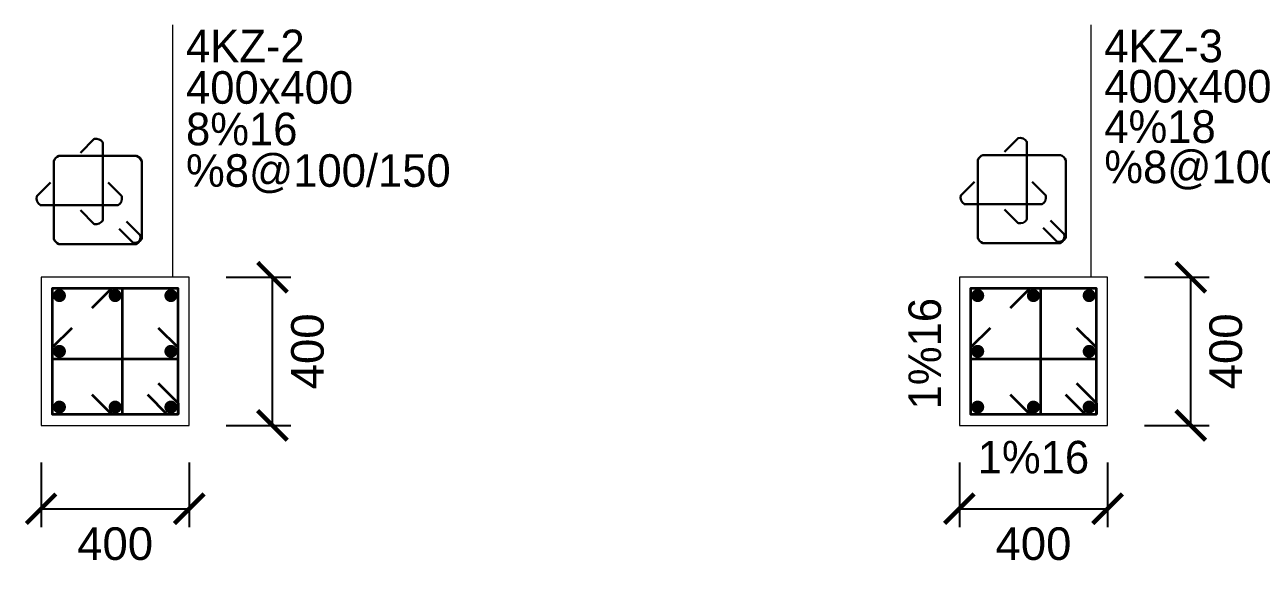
# Model space of a CAD drawing. Header units: millimetres. Extents: x -3831 to 465700, y 39900 to 106100.
# Drawn here: x 213184 to 216524, y 47060 to 48519 of the extents above; entities that cross this region are included whole.
import ezdxf

# ---------------------------------------------------------------- set-up
doc = ezdxf.new("R2010")
doc.units = ezdxf.units.MM
for name, color, linetype in [('column_xxxx', 60, 'Continuous'), ('master_dim_horizontal', 80, 'Continuous'), ('master_dim_vertical', 200, 'Continuous')]:
    doc.layers.add(name, color=color, linetype=linetype)
for name, color, linetype, lineweight in [('S_ColumFocus', 2, 'Continuous', 9), ('S_ColumLocal', 7, 'Continuous', 9), ('S_PColumHoopBar', 14, 'Continuous', 35), ('S_PColumMainBar', 14, 'Continuous', 35), ('S_PColumSect', 2, 'Continuous', 15), ('StirrupFig_x', 30, 'Continuous', 30)]:
    doc.layers.add(name, color=color, linetype=linetype, lineweight=lineweight)
doc.styles.get("Standard").update_dxf_attribs({"font": 'arial.ttf'})
doc.styles.add('xxxx', font='RIF.ttf')
doc.dimstyles.new('Annotative', dxfattribs={"dimtxt": 0.18, "dimasz": 0.18, "dimexe": 0.18, "dimexo": 0.0625, "dimgap": 0.09, "dimtad": 0, "dimtih": 1, "dimtoh": 1, "dimdec": 4, "dimzin": 0, "dimdsep": 46, "dimtxsty": 'Standard', "dimcen": 0.09, "dimadec": 0, "dimazin": 0, "dimtfac": 1, "dimtdec": 4, "dimtofl": 0, "dimtmove": 0, "dimatfit": 3, "dimfxl": 1, "dimtolj": 1, "dimtzin": 0, "dimarcsym": 0})

# ---------------------------------------------------------------- blocks, each defined once
blk = doc.blocks.new('_ArchTick')
at = {"color": 0, "linetype": 'ByBlock', "const_width": 0.15}
blk.add_lwpolyline([(-0.5, -0.5), (0.5, 0.5)], dxfattribs=at)
blk = doc.blocks.new('*D929')
at = {"layer": 'Defpoints', "color": 0, "transparency": 16777216}
for p in [(213477.8, 47837.2), (213852.8, 47837.2), (213477.8, 47437.2)]:
    blk.add_point(p, dxfattribs=at)
at = {"layer": 'master_dim_vertical', "color": 0, "lineweight": -2, "transparency": 16777216}
for p, q in [((213727.8, 47837.2), (213902.8, 47837.2)), ((213852.8, 47437.2), (213852.8, 47837.2)), ((213727.8, 47437.2), (213902.8, 47437.2))]:
    blk.add_line(p, q, dxfattribs=at)
at = {"layer": 'master_dim_vertical', "color": 0, "lineweight": -2, "transparency": 16777216, "xscale": 80, "yscale": 80, "zscale": 80}
for p, rotation in [((213852.8, 47837.2), 90), ((213852.8, 47437.2), 270)]:
    blk.add_blockref('_ArchTick', p, dxfattribs=dict(at, rotation=rotation))
at = {"layer": 'master_dim_vertical', "color": 0, "transparency": 16777216, "insert": (213947.8, 47637.2), "char_height": 88, "attachment_point": 5, "rotation": 90}
blk.add_mtext('\\A1;400', dxfattribs=at)
blk = doc.blocks.new('*D930')
at = {"layer": 'Defpoints', "color": 0, "transparency": 16777216}
for p in [(213227.8, 47587.2), (213627.8, 47587.2), (213627.8, 47212.2)]:
    blk.add_point(p, dxfattribs=at)
at = {"layer": 'master_dim_horizontal', "color": 0, "lineweight": -2, "transparency": 16777216}
for p, q in [((213227.8, 47337.2), (213227.8, 47162.2)), ((213627.8, 47337.2), (213627.8, 47162.2)), ((213227.8, 47212.2), (213627.8, 47212.2))]:
    blk.add_line(p, q, dxfattribs=at)
at = {"layer": 'master_dim_horizontal', "color": 0, "lineweight": -2, "transparency": 16777216, "xscale": 80, "yscale": 80, "zscale": 80, "rotation": 180}
blk.add_blockref('_ArchTick', (213227.8, 47212.2), dxfattribs=at)
at = {"layer": 'master_dim_horizontal', "color": 0, "lineweight": -2, "transparency": 16777216, "xscale": 80, "yscale": 80, "zscale": 80}
blk.add_blockref('_ArchTick', (213627.8, 47212.2), dxfattribs=at)
at = {"layer": 'master_dim_horizontal', "color": 0, "transparency": 16777216, "insert": (213427.8, 47117.3), "char_height": 88, "attachment_point": 5}
blk.add_mtext('\\A1;400', dxfattribs=at)
blk = doc.blocks.new('*D931')
at = {"layer": 'Defpoints', "color": 0, "transparency": 16777216}
for p in [(215958.3, 47837.2), (216333.3, 47837.2), (215958.3, 47437.2)]:
    blk.add_point(p, dxfattribs=at)
at = {"layer": 'master_dim_vertical', "color": 0, "lineweight": -2, "transparency": 16777216}
for p, q in [((216208.3, 47837.2), (216383.3, 47837.2)), ((216333.3, 47437.2), (216333.3, 47837.2)), ((216208.3, 47437.2), (216383.3, 47437.2))]:
    blk.add_line(p, q, dxfattribs=at)
at = {"layer": 'master_dim_vertical', "color": 0, "lineweight": -2, "transparency": 16777216, "xscale": 80, "yscale": 80, "zscale": 80}
for p, rotation in [((216333.3, 47837.2), 90), ((216333.3, 47437.2), 270)]:
    blk.add_blockref('_ArchTick', p, dxfattribs=dict(at, rotation=rotation))
at = {"layer": 'master_dim_vertical', "color": 0, "transparency": 16777216, "insert": (216428.2, 47637.2), "char_height": 88, "attachment_point": 5, "rotation": 90}
blk.add_mtext('\\A1;400', dxfattribs=at)
blk = doc.blocks.new('*D932')
at = {"layer": 'Defpoints', "color": 0, "transparency": 16777216}
for p in [(215708.3, 47587.2), (216108.3, 47587.2), (216108.3, 47212.2)]:
    blk.add_point(p, dxfattribs=at)
at = {"layer": 'master_dim_horizontal', "color": 0, "lineweight": -2, "transparency": 16777216}
for p, q in [((215708.3, 47337.2), (215708.3, 47162.2)), ((216108.3, 47337.2), (216108.3, 47162.2)), ((215708.3, 47212.2), (216108.3, 47212.2))]:
    blk.add_line(p, q, dxfattribs=at)
at = {"layer": 'master_dim_horizontal', "color": 0, "lineweight": -2, "transparency": 16777216, "xscale": 80, "yscale": 80, "zscale": 80, "rotation": 180}
blk.add_blockref('_ArchTick', (215708.3, 47212.2), dxfattribs=at)
at = {"layer": 'master_dim_horizontal', "color": 0, "lineweight": -2, "transparency": 16777216, "xscale": 80, "yscale": 80, "zscale": 80}
blk.add_blockref('_ArchTick', (216108.3, 47212.2), dxfattribs=at)
at = {"layer": 'master_dim_horizontal', "color": 0, "transparency": 16777216, "insert": (215908.3, 47117.3), "char_height": 88, "attachment_point": 5}
blk.add_mtext('\\A1;400', dxfattribs=at)

msp = doc.modelspace()

# ---------------------------------------------------------------- linework, layer by layer
at = {"layer": 'S_ColumFocus'}
for p, q in [((213584.095, 47837.20485), (213584.095, 48519.20485)), ((216064.52691, 47837.20485), (216064.52691, 48519.20485))]:
    msp.add_line(p, q, dxfattribs=at)
at = {"layer": 'S_PColumHoopBar'}
for points in [[(213514.81198, 47520.23781), (213567.845, 47467.20485), (213597.845, 47467.20485), (213597.845, 47497.20485), (213597.845, 47467.20485), (213597.845, 47807.20485), (213257.845, 47807.20485), (213257.845, 47467.20485), (213567.845, 47467.20485), (213597.845, 47467.20485), (213597.845, 47497.20485), (213544.81198, 47550.23781)], [(213364.81198, 47520.23781), (213417.845, 47467.20485), (213447.845, 47467.20485), (213447.845, 47807.20485), (213417.845, 47807.20485), (213364.81198, 47754.17189)], [(215995.24395, 47520.23781), (216048.27691, 47467.20485), (216078.27691, 47467.20485), (216078.27691, 47497.20485), (216078.27691, 47467.20485), (216078.27691, 47807.20485), (215738.27691, 47807.20485), (215738.27691, 47467.20485), (216048.27691, 47467.20485), (216078.27691, 47467.20485), (216078.27691, 47497.20485), (216025.24395, 47550.23781)], [(215845.24395, 47520.23781), (215898.27691, 47467.20485), (215928.27691, 47467.20485), (215928.27691, 47807.20485), (215898.27691, 47807.20485), (215845.24395, 47754.17189)], [(213310.87802, 47700.23781), (213257.845, 47647.20485), (213257.845, 47617.20485), (213597.845, 47617.20485), (213597.845, 47647.20485), (213544.81198, 47700.23781)], [(215791.30987, 47700.23781), (215738.27691, 47647.20485), (215738.27691, 47617.20485), (216078.27691, 47617.20485), (216078.27691, 47647.20485), (216025.24395, 47700.23781)]]:
    msp.add_lwpolyline(points, dxfattribs=at)
at = {"layer": 'S_PColumMainBar', "linetype": 'Continuous', "const_width": 17.5}
for points in [[(213286.095, 47787.70485, 1), (213268.595, 47787.70485, 1)], [(213436.595, 47787.70485, 1), (213419.095, 47787.70485, 1)], [(213587.095, 47787.70485, 1), (213569.595, 47787.70485, 1)], [(215766.52691, 47787.70485, 1), (215749.02691, 47787.70485, 1)], [(215917.02691, 47787.70485, 1), (215899.52691, 47787.70485, 1)], [(216067.52691, 47787.70485, 1), (216050.02691, 47787.70485, 1)], [(213286.095, 47637.20485, 1), (213268.595, 47637.20485, 1)], [(213587.095, 47637.20485, 1), (213569.595, 47637.20485, 1)], [(215766.52691, 47637.20485, 1), (215749.02691, 47637.20485, 1)], [(216067.52691, 47637.20485, 1), (216050.02691, 47637.20485, 1)], [(213286.095, 47486.70485, 1), (213268.595, 47486.70485, 1)], [(213436.595, 47486.70485, 1), (213419.095, 47486.70485, 1)], [(213587.095, 47486.70485, 1), (213569.595, 47486.70485, 1)], [(215766.52691, 47486.70485, 1), (215749.02691, 47486.70485, 1)], [(215917.02691, 47486.70485, 1), (215899.52691, 47486.70485, 1)], [(216067.52691, 47486.70485, 1), (216050.02691, 47486.70485, 1)]]:
    msp.add_lwpolyline(points, format="xyb", close=True, dxfattribs=at)
at = {"layer": 'S_PColumSect', "linetype": 'Continuous'}
for points in [[(213227.845, 47437.20485), (213627.845, 47437.20485), (213627.845, 47837.20485), (213227.845, 47837.20485)], [(215708.27691, 47437.20485), (216108.27691, 47437.20485), (216108.27691, 47837.20485), (215708.27691, 47837.20485)]]:
    msp.add_lwpolyline(points, close=True, dxfattribs=at)
at = {"layer": 'StirrupFig_x'}
for points in [[(213333.87527, 48018.15436), (213370.99838, 47981.03129, 0.3224308209), (213394.89789, 47990.93075), (213394.89789, 48200.93075, 0.3224308209), (213370.99838, 48210.83022), (213333.87531, 48173.70714)], [(215829.72029, 48020.59874), (215866.84341, 47983.47567, 0.3224308209), (215890.74291, 47993.37513), (215890.74291, 48203.37513, 0.3224308209), (215866.84341, 48213.27459), (215829.72034, 48176.15152)], [(213438.87529, 47968.15436), (213475.99838, 47931.03129, 0.3224308209), (213499.89789, 47940.93075), (213499.89789, 48150.93075, 0.2042195711), (213485.89789, 48164.93075), (213275.89789, 48164.93075, 0.2042196195), (213261.89789, 48150.93075), (213261.89789, 47940.93075, 0.2042195711), (213275.89789, 47926.93075), (213485.89789, 47926.93075, 0.3224310895), (213495.79739, 47950.83022), (213458.67428, 47987.95329)], [(215934.72032, 47970.59874), (215971.84341, 47933.47567, 0.3224308209), (215995.74291, 47943.37513), (215995.74291, 48153.37513, 0.2042195711), (215981.74291, 48167.37513), (215771.74291, 48167.37513, 0.2042196195), (215757.74291, 48153.37513), (215757.74291, 47943.37513, 0.2042195711), (215771.74291, 47929.37513), (215981.74291, 47929.37513, 0.3224310895), (215991.64242, 47953.27459), (215954.51931, 47990.39766)], [(213253.12149, 48092.95329), (213215.99838, 48055.83022, 0.3224310895), (213225.89789, 48031.93075), (213435.89789, 48031.93075, 0.3224311845), (213445.79737, 48055.83022), (213408.67428, 48092.95329)], [(215748.96652, 48095.39766), (215711.84341, 48058.27459, 0.3224310895), (215721.74291, 48034.37513), (215931.74291, 48034.37513, 0.3224311845), (215941.6424, 48058.27459), (215904.51931, 48095.39766)]]:
    msp.add_lwpolyline(points, format="xyb", dxfattribs=at)

# ---------------------------------------------------------------- texts
at = {"layer": 'column_xxxx', "char_height": 88, "attachment_point": 1, "style": 'xxxx'}
for s, insert, width, line_spacing_factor in [('4KZ-2\\P400x400\\P8%16\\P%8@100/150', (213619.295, 48506.00485), 828.1986034, 0.764693), ('4KZ-3\\P400x400\\P4%18 %8@100/150', (216099.72691, 48506.00485), 826.9634078, 0.742346)]:
    msp.add_mtext(s, dxfattribs=dict(at, insert=insert, width=width, line_spacing_factor=line_spacing_factor))
at = {"layer": 'S_ColumLocal', "char_height": 88, "attachment_point": 2, "style": 'xxxx'}
for insert, width, rotation in [((215570.72691, 47630.95485), 125.6250071, 89.99999846), ((215908.27691, 47395.4567), 263.8125048, 0.00000219)]:
    msp.add_mtext('1%16', dxfattribs=dict(at, insert=insert, width=width, rotation=rotation))

# ---------------------------------------------------------------- dimensions: what is measured, and where the dimension line sits
at = {"layer": 'master_dim_horizontal'}
for p1, p2, picture, middle in [((213227.845, 47587.20485), (213627.845, 47587.20485), '*D930', (213427.845, 47117.27443)), ((215708.27691, 47587.20485), (216108.27691, 47587.20485), '*D932', (215908.27691, 47117.27443))]:
    dim = msp.add_aligned_dim(p1=p1, p2=p2, distance=-375, text='400', dimstyle='Annotative', override={"dimscale": 1, "dimtxt": 88, "dimasz": 80, "dimexe": 50, "dimexo": 250, "dimgap": 50, "dimtad": 2, "dimtih": 0, "dimtoh": 1, "dimblk1": 'ArchTick', "dimblk2": 'ArchTick', "dimsah": 1, "dimtix": 0, "dimtofl": 0, "dimtmove": 0, "dimatfit": 3}, dxfattribs=at)
    dim.commit()
    dim.dimension.update_dxf_attribs({"geometry": picture, "text_midpoint": middle})
at = {"layer": 'master_dim_vertical'}
for p1, p2, picture, middle in [((213477.845, 47437.20485), (213477.845, 47837.20485), '*D929', (213947.77542, 47637.20485)), ((215958.27691, 47437.20485), (215958.27691, 47837.20485), '*D931', (216428.20733, 47637.20485))]:
    dim = msp.add_aligned_dim(p1=p1, p2=p2, distance=-375, text='400', dimstyle='Annotative', override={"dimscale": 1, "dimtxt": 88, "dimasz": 80, "dimexe": 50, "dimexo": 250, "dimgap": 50, "dimtad": 2, "dimtih": 0, "dimtoh": 1, "dimblk1": 'ArchTick', "dimblk2": 'ArchTick', "dimsah": 1, "dimtix": 0, "dimtofl": 0, "dimtmove": 0, "dimatfit": 3}, dxfattribs=at)
    dim.commit()
    dim.dimension.update_dxf_attribs({"geometry": picture, "text_midpoint": middle})

doc.saveas('drawing.dxf')
